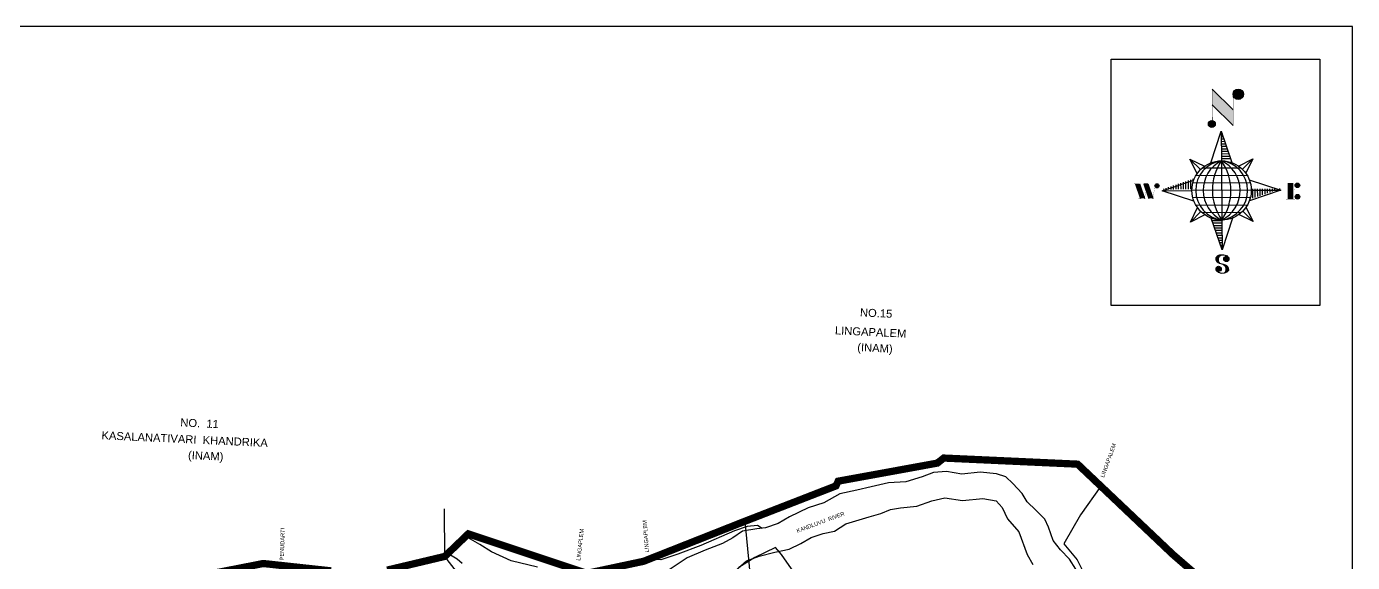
# Model space of a CAD drawing. Header units: inches. Extents: x 331863 to 341720, y 1578080 to 1585042.
# Drawn here: x 339070 to 341720, y 1583970 to 1585042 of the extents above; entities that cross this region are included whole.
import ezdxf

# ---------------------------------------------------------------- set-up
doc = ezdxf.new("R2010")
doc.units = ezdxf.units.IN
doc.header["$MEASUREMENT"] = 0
for name, pattern in [('ACAD_ISO02W100', [15, 12, -3]), ('ACAD_ISO03W100', [30, 12, -18]), ('ACAD_ISO07W100', [3, 0, -3]), ('BORDER', [1.75, 0.5, -0.25, 0.5, -0.25, 0, -0.25])]:
    doc.linetypes.add(name, pattern=pattern)
for name, color, linetype in [('AQUADUCT', 1, 'Continuous'), ('bord', 1, 'Continuous'), ('C LINE COO', 6, 'Continuous'), ('CARTTRACK', 30, 'ACAD_ISO02W100'), ('NALA', 4, 'Continuous'), ('SURVEY_BND', 7, 'Continuous'), ('TEXT', 7, 'Continuous'), ('VILLAGE BOUNDARY', 6, 'Continuous')]:
    doc.layers.add(name, color=color, linetype=linetype)
doc.layers.add('FOOTPATH', color=150, linetype='ACAD_ISO07W100', lineweight=30)
doc.layers.add('VILL_BOUNDARY', color=6, linetype='BORDER', lineweight=30)
doc.styles.get("Standard").update_dxf_attribs({"font": 'arial.ttf'})
pattern_1 = [(267.297113149, (-8720374.938, 50637915.138), (10.5367255337, -0.497431438), [])]
pattern_2 = [(357.297113149, (-8720374.938, 50637915.138), (0.497431438, 10.5367255337), [])]

# ---------------------------------------------------------------- blocks, each defined once
blk = doc.blocks.new('*X17')
at = {"color": 0, "linetype": 'Continuous'}
for p, q in [((6321.77, 240.83), (6322.36, 241.41)), ((6322.08, 241.31), (6322.37, 241.61)), ((6321.56, 239.21), (6322.58, 240.23)), ((6321.57, 239.39), (6322.52, 240.35)), ((6321.58, 239.58), (6322.47, 240.46)), ((6321.59, 239.95), (6322.35, 240.7)), ((6321.59, 239.76), (6322.41, 240.58)), ((6321.6, 240.13), (6322.29, 240.82)), ((6321.61, 240.32), (6322.32, 241.03)), ((6321.62, 240.5), (6322.34, 241.22)), ((6321.67, 239.14), (6322.64, 240.11)), ((6321.76, 239.05), (6322.69, 239.99)), ((6321.84, 238.96), (6322.78, 239.9)), ((6321.93, 238.86), (6322.87, 239.81)), ((6322.01, 238.77), (6322.96, 239.72)), ((6322.1, 238.68), (6323.05, 239.64)), ((6322.18, 238.59), (6323.14, 239.55)), ((6322.27, 238.5), (6323.23, 239.46)), ((6322.41, 238.46), (6323.32, 239.37)), ((6322.54, 238.41), (6323.44, 239.31)), ((6322.67, 238.37), (6323.56, 239.26)), ((6322.8, 238.32), (6323.68, 239.2)), ((6322.93, 238.28), (6323.8, 239.15)), ((6323.06, 238.23), (6323.92, 239.09)), ((6323.19, 238.18), (6324.04, 239.03)), ((6323.33, 238.15), (6324.16, 238.98)), ((6323.5, 238.14), (6324.28, 238.92)), ((6323.67, 238.13), (6324.39, 238.85)), ((6323.83, 238.12), (6324.56, 238.84)), ((6324.1, 238.21), (6324.73, 238.84)), ((6324.34, 238.27), (6324.9, 238.83)), ((6324.59, 238.34), (6325.07, 238.82)), ((6324.83, 238.41), (6325.24, 238.81)), ((6325.08, 238.48), (6325.41, 238.81)), ((6325.4, 238.63), (6325.57, 238.8))]:
    blk.add_line(p, q, dxfattribs=at)
blk = doc.blocks.new('*X16')
at = {"color": 0, "linetype": 'Continuous'}
for p, q in [((6324.43, 240.3), (6324.53, 240.41)), ((6324.56, 240.26), (6324.76, 240.46)), ((6324.7, 240.22), (6325, 240.52)), ((6324.83, 240.18), (6325.23, 240.57)), ((6324.97, 240.14), (6325.45, 240.62)), ((6325.1, 240.1), (6325.63, 240.62)), ((6325.23, 240.05), (6325.8, 240.62)), ((6325.34, 239.97), (6325.98, 240.62)), ((6325.44, 239.9), (6326.1, 240.56)), ((6325.54, 239.83), (6326.22, 240.51)), ((6325.65, 239.75), (6326.35, 240.46)), ((6325.75, 239.68), (6326.47, 240.4)), ((6325.85, 239.61), (6326.59, 240.35)), ((6325.95, 239.53), (6326.72, 240.3)), ((6326.04, 239.44), (6326.84, 240.24)), ((6326.12, 239.35), (6326.96, 240.19)), ((6326.21, 239.25), (6327.06, 240.1)), ((6326.29, 239.16), (6327.14, 240.01)), ((6326.38, 239.07), (6327.22, 239.91)), ((6326.46, 238.98), (6327.3, 239.81)), ((6326.55, 238.89), (6327.38, 239.72)), ((6326.63, 238.8), (6327.46, 239.62)), ((6326.72, 238.7), (6327.54, 239.52)), ((6326.79, 238.6), (6327.62, 239.43)), ((6326.79, 236.48), (6327.35, 237.04)), ((6326.84, 238.47), (6327.7, 239.33)), ((6326.88, 238.34), (6327.78, 239.23)), ((6326.92, 236.78), (6327.58, 237.45)), ((6326.93, 238.21), (6327.85, 239.13)), ((6326.98, 238.08), (6327.85, 238.95)), ((6327, 237.93), (6327.84, 238.77)), ((6327.01, 237.76), (6327.84, 238.59)), ((6327.02, 237.6), (6327.84, 238.41)), ((6327.03, 237.43), (6327.83, 238.23)), ((6327.04, 237.26), (6327.83, 238.05)), ((6327.05, 237.09), (6327.81, 237.85))]:
    blk.add_line(p, q, dxfattribs=at)
blk = doc.blocks.new('H')
at = {"layer": 'bord', "extrusion": (0.000427885, 0.004792, 0.999988)}
h = blk.add_hatch(dxfattribs=at)
h.set_pattern_fill('LINE', color=8, scale=84.387686, angle=-2.7029, style=0)
h.set_pattern_definition(pattern_2)
h.paths.add_polyline_path([(-492.5, 785.6, -0.090992), (-448, 775.2), (-486.5, 912)])
h = blk.add_hatch(dxfattribs=at)
h.set_pattern_fill('LINE', color=8, scale=84.387686, angle=-92.7029, style=0)
h.set_pattern_definition(pattern_1)
h.paths.add_polyline_path([(-624.9, 665.1, -0.090992), (-614.5, 709.6), (-751.3, 671.1)])
h = blk.add_hatch(dxfattribs=at)
h.set_pattern_fill('LINE', color=8, scale=84.387686, angle=-92.7029, style=0)
h.set_pattern_definition(pattern_1)
h.paths.add_polyline_path([(-245.6, 647.2), (-372, 653.2, -0.090992), (-382.4, 608.7)])
h = blk.add_hatch(dxfattribs=at)
h.set_pattern_fill('LINE', color=8, scale=84.387686, angle=-2.7029, style=0)
h.set_pattern_definition(pattern_2)
h.paths.add_polyline_path([(-504.4, 532.7, -0.090992), (-548.9, 543.1), (-510.4, 406.3)])
for p, q in [((-516.2, 1087.1, -1217.1), (-431.5, 994, -1216.7)), ((-519.4, 1020.4, -1216.8), (-434.7, 927.3, -1216.4)), ((-538.3, 773.7, -1215.6), (-487, 906.2, -1216.3)), ((-487, 906.2, -1216.3), (-493, 779.8, -1215.7)), ((-487, 906.2, -1216.3), (-448.5, 769.4, -1215.7)), ((-626.7, 793.8, -1215.7), (-566.8, 760.2, -1215.6)), ((-626.7, 793.8, -1215.7), (-584.1, 747, -1215.5)), ((-598.9, 731, -1215.4), (-626.7, 793.8, -1215.7)), ((-421.3, 753.3, -1215.6), (-358.5, 781.1, -1215.7)), ((-358.5, 781.1, -1215.7), (-405.3, 738.5, -1215.5)), ((-358.5, 781.1, -1215.7), (-392.1, 721.2, -1215.4)), ((-864.7, 700.9, -1215.1), (-846.9, 637.7, -1214.9)), ((-846.9, 700.1, -1215.1), (-829.1, 636.9, -1214.9)), ((-829.1, 699.2, -1215.2), (-811.3, 636, -1214.9)), ((-829.1, 699.2, -1215.2), (-811.3, 698.4, -1215.2)), ((-811.3, 698.4, -1215.2), (-793.5, 635.2, -1214.9)), ((-751.8, 665.3, -1215), (-615, 703.8, -1215.3)), ((-378.6, 692.6, -1215.3), (-246.1, 641.4, -1215.1)), ((-751.8, 665.3, -1215), (-625.4, 659.3, -1215)), ((-619.3, 614, -1214.8), (-751.8, 665.3, -1215)), ((-246.1, 641.4, -1215.1), (-382.9, 602.9, -1214.9)), ((-372.5, 647.4, -1215.1), (-246.1, 641.4, -1215.1)), ((-213.5, 669.3, -1215.3), (-216.7, 600.8, -1214.9)), ((-197.2, 599.9, -1214.9), (-193.9, 668.4, -1215.3)), ((-639.4, 525.6, -1214.4), (-605.8, 585.5, -1214.7)), ((-639.4, 525.6, -1214.4), (-592.6, 568.1, -1214.6)), ((-399, 575.7, -1214.7), (-371.2, 512.9, -1214.5)), ((-576.6, 553.3, -1214.6), (-639.4, 525.6, -1214.4)), ((-510.9, 400.5, -1213.9), (-549.4, 537.2, -1214.5)), ((-459.6, 533, -1214.5), (-510.9, 400.5, -1213.9)), ((-504.9, 526.9, -1214.5), (-510.9, 400.5, -1213.9)), ((-371.2, 512.9, -1214.5), (-431.1, 546.5, -1214.6)), ((-371.2, 512.9, -1214.5), (-413.8, 559.7, -1214.7))]:
    blk.add_line(p, q, dxfattribs=at)
at = {"layer": 'bord', "color": 8, "linetype": 'ByBlock', "extrusion": (0.000427885, 0.004792, 0.999988)}
for p, q in [((-410.8, 744.2, -1215.5), (-578.1, 752.1, -1215.5)), ((-493, 779.8, -1215.7), (-504.9, 526.9, -1214.5)), ((-375, 679.2, -1215.3), (-619.9, 690.7, -1215.2)), ((-386.5, 711.4, -1215.4), (-605.5, 721.7, -1215.4)), ((-372.5, 647.4, -1215.1), (-625.4, 659.3, -1215)), ((-378, 615.9, -1214.9), (-622.9, 627.5, -1214.9)), ((-392.4, 584.9, -1214.8), (-611.4, 595.3, -1214.7)), ((-419.8, 554.6, -1214.6), (-587.1, 562.5, -1214.6))]:
    blk.add_line(p, q, dxfattribs=at)
at = {"layer": 'bord', "extrusion": (0.000427885, 0.004792, 0.999988), "elevation": -1212.1}
for points, const_width in [([(-522, 959.6), (-515.7, 1092.9)], 1.61), ([(-434.2, 933.1), (-427.9, 1066.5)], 1.61), ([(-870.1, 707), (-846.4, 705.9)], 0.642), ([(-793, 641), (-781.6, 693.9)], 0.642), ([(-828.6, 642.7), (-855.2, 643.9)], 0.642), ([(-828.6, 642.7), (-821, 678)], 0.642), ([(-810.8, 641.8), (-784.1, 640.6)], 0.642), ([(-222.7, 675.6), (-173.8, 673.3)], 0.706), ([(-194.8, 644.8), (-185, 644.4)], 0.706), ([(-177.1, 604.8), (-226, 607.1)], 0.706)]:
    blk.add_lwpolyline(points, dxfattribs=dict(at, const_width=const_width))
for points, const_width in [([(-413.7, 1073.1, 1), (-397.6, 1057.7, 1)], 22.3), ([(-530.3, 949.5, 1), (-519.6, 939.3, 1)], 14.8), ([(-775.9, 696.6, 1), (-769.5, 690.4, 1)], 8.9), ([(-177.8, 666.9, 1), (-170.8, 660.1, 1)], 9.79), ([(-180.1, 618, 1), (-173.1, 611.2, 1)], 9.79), ([(-489.8, 361.7, 1), (-498.1, 369.1, 1)], 11.1), ([(-525.2, 321.6, 1), (-533.4, 328.9, 1)], 11.1)]:
    blk.add_lwpolyline(points, format="xyb", close=True, dxfattribs=dict(at, const_width=const_width))
for points in [[(-537, 317.4), (-530.7, 310.5), (-519.8, 306.8), (-504.9, 306.9), (-493.9, 310), (-486.3, 317.7), (-486.5, 325.8), (-490.6, 333.3), (-493.5, 336.2), (-502.8, 340.9), (-522.5, 347.3), (-530.4, 351.6), (-533.7, 354.6), (-537.4, 362.6), (-537, 373.4), (-530, 380.7), (-520, 384.1), (-503.5, 384.2), (-492.5, 379.9), (-487.1, 373.3)], [(-522.5, 347.6), (-526.2, 353.8), (-527.8, 360.6), (-527.9, 370.6), (-525.9, 375.5), (-521.3, 381.2), (-514.5, 384.4)], [(-504.9, 306.9), (-499, 312.4), (-497, 319.4), (-497.5, 326.5), (-501.2, 335.4), (-509.2, 343.2)]]:
    blk.add_lwpolyline(points, dxfattribs=at)
at = {"layer": 'bord', "extrusion": (0.000427885, 0.004792, 0.999988)}
for centre, radius in [((-405.6, 1065.4, -1212.1), 22.3), ((-525, 944.4, -1212.1), 14.8), ((-498.4, 659.1, -1212.1), 126.6), ((-772.7, 693.5, -1212.1), 8.9), ((-174.3, 663.5, -1212.1), 9.79), ((-176.6, 614.6, -1212.1), 9.79), ((-494, 365.4, -1212.1), 11.1), ((-529.3, 325.2, -1212.1), 11.1)]:
    blk.add_circle(centre, radius, dxfattribs=at)
at = {"layer": 'bord', "color": 8, "linetype": 'ByBlock', "extrusion": (0.000427885, 0.004792, 0.999988)}
for centre, radius, start, end in [((-481.5, 658.3, -1212.1), 127.7, 94.9254, 259.6691), ((-436.8, 656.2, -1212.1), 140.8, 113.2864, 241.308), ((-315.9, 650.5, -1212.1), 222.3, 142.5892, 212.0053), ((-560.1, 662.1, -1212.1), 140.8, 293.2864, 61.308), ((-681, 667.8, -1212.1), 222.3, 322.5892, 32.0053), ((-515.4, 659.9, -1212.1), 127.7, 274.9254, 79.6691)]:
    blk.add_arc(centre, radius, start, end, dxfattribs=at)
at = {"layer": 'bord', "extrusion": (0.000427885, 0.004792, 0.999988)}
for points in [[(-515.7, 1092.9, -1212.1), (-431, 999.8, -1212.1), (-518.9, 1026.2, -1212.1), (-434.2, 933.1, -1212.1)], [(-864.1, 706.7, -1212.1), (-846.4, 705.9, -1212.1), (-846.3, 643.5, -1212.1), (-828.6, 642.7, -1212.1)], [(-828.6, 705, -1212.1), (-810.8, 704.2, -1212.1), (-810.8, 641.8, -1212.1), (-793, 641, -1212.1)], [(-193.4, 674.2, -1212.1), (-196.6, 605.7, -1212.1), (-213, 675.1, -1212.1), (-216.2, 606.7, -1212.1)]]:
    blk.add_solid(points, dxfattribs=at)
at = {"layer": 'bord', "extrusion": (0.000427885, 0.004792, 0.999988), "xscale": 7.977342409717546, "yscale": 7.977342408231451, "zscale": 7.977342408476333, "rotation": 138.0840426661453}
for name, p in [('*X16', (38300.5, -31929.4, -1212.1)), ('*X17', (38314.4, -31950.9, -1212.1))]:
    blk.add_blockref(name, p, dxfattribs=at)

msp = doc.modelspace()

# ---------------------------------------------------------------- linework, layer by layer
at = {"layer": 'C LINE COO', "color": 0}
msp.add_lwpolyline([(331863.1, 1578079.6), (341720, 1578079.6), (341720, 1585041.6), (331863.1, 1585041.6), (331863.1, 1578079.6)], dxfattribs=at)
at = {"layer": 'CARTTRACK', "linetype": 'ByBlock'}
for points in [[(340540.3, 1584038.4), (340531.1, 1584044.3), (340510.6, 1584042), (340485.4, 1584033.7), (340418.1, 1584004.1), (340371.6, 1583987.1), (340338.2, 1583975.3), (340313.6, 1583976.5)], [(340567.2, 1584000), (340525.8, 1583979.8), (340494, 1583960.2), (340480.2, 1583946.5), (340458.5, 1583937.1), (340422.5, 1583920.8), (340361.7, 1583884.7), (340320.9, 1583867.3), (340280.1, 1583842.3), (340251.8, 1583822), (340236.7, 1583809.3), (340233.8, 1583797.5), (340244.9, 1583755.8), (340271.9, 1583749), (340282.6, 1583736.2), (340291.5, 1583708.7), (340290.8, 1583692.4), (340297, 1583684.7)], [(340893, 1583514), (340865.3, 1583554.9), (340847.9, 1583581.6), (340812.8, 1583642.2), (340788.5, 1583687.2), (340759, 1583739.5), (340715, 1583802.5), (340670.4, 1583863.4), (340622.6, 1583923.9), (340579.2, 1583986.4), (340567.2, 1584000)]]:
    msp.add_lwpolyline(points, dxfattribs=at)
at = {"layer": 'FOOTPATH', "linetype": 'ByBlock'}
msp.add_lwpolyline([(341217.1, 1584122.8), (341176.3, 1584065.3), (341143.3, 1584007.6), (341170, 1583975.5), (341188.4, 1583937.8), (341202.9, 1583905.1), (341229.7, 1583867.1), (341241.3, 1583862.2), (341255.4, 1583861.5), (341313.4, 1583862.2), (341383, 1583859), (341425.2, 1583857), (341436.2, 1583854.6), (341438.2, 1583854.1)], dxfattribs=at)
at = {"layer": 'NALA', "linetype": 'ByBlock'}
for points in [[(341167.5, 1583956.8), (341154.3, 1583977.1), (341136.8, 1583995.5), (341122.1, 1584013.9), (341112.7, 1584040.9), (341105.3, 1584057), (341087.2, 1584074.6), (341069.9, 1584091.7), (341060.2, 1584108.2), (341041.5, 1584128), (341027.5, 1584141.3), (341008.7, 1584147.6), (340975.8, 1584150.8), (340939.2, 1584146.8), (340909, 1584151.8), (340882.5, 1584150.2), (340860.3, 1584141.1), (340827.4, 1584131.3), (340793.2, 1584129.1), (340758.2, 1584121.4), (340729.8, 1584114.6), (340695.9, 1584107.4), (340663.8, 1584089.5), (340632.1, 1584079.7), (340595.2, 1584061.2), (340572.4, 1584048.2), (340547.4, 1584039.3), (340530, 1584037.1), (340501.4, 1584032.6), (340481.7, 1584019.4), (340461.5, 1584008.3), (340426.7, 1583994.7), (340390.8, 1583979.7), (340354.6, 1583955.7)], [(340492.2, 1583958.6), (340509.3, 1583973.6), (340534.3, 1583983), (340565.9, 1583990.8), (340594.7, 1583996.8), (340617.9, 1584008.3), (340638.4, 1584020.3), (340662.1, 1584027.8), (340685.1, 1584032.5), (340707.3, 1584047.6), (340754.2, 1584061.6), (340777.3, 1584068.2), (340797.2, 1584076.2), (340816.7, 1584079.7), (340849.8, 1584082.6), (340879.7, 1584093.5), (340905.2, 1584099.2), (340940.8, 1584094), (340981.7, 1584098.3), (341008.3, 1584093.4), (341019.9, 1584080.3), (341030.5, 1584057.3), (341053, 1584031.3), (341069.7, 1583986), (341081.4, 1583966.4)], [(340091.6, 1583960.6), (340038.8, 1583973.6), (339999.7, 1583991.6), (339976.4, 1584006.4), (339948.1, 1584022.4)], [(339940.8, 1583968.4), (339931.3, 1583976.6), (339917.6, 1583984.7), (339911.8, 1583987.5)]]:
    msp.add_lwpolyline(points, dxfattribs=at)
at = {"layer": 'SURVEY_BND', "linetype": 'ByBlock'}
for points in [[(340536.3, 1583741.4), (340506.2, 1584052.7)], [(339804.2, 1583825.6), (339912.5, 1583856.3), (339973.4, 1583895.8), (339906.3, 1583982.3)]]:
    msp.add_lwpolyline(points, dxfattribs=at)
at = {"layer": 'VILL_BOUNDARY', "color": 6, "linetype": 'ACAD_ISO03W100', "lineweight": -2, "ltscale": 3, "const_width": 14.5}
for points in [[(341469.8, 1583892), (341360.9, 1583986.4), (341170.8, 1584166.7), (340903.3, 1584178.9), (340890.5, 1584168.8), (340692.4, 1584132.7), (340687.8, 1584123.2), (340502.5, 1584051.2), (340303.5, 1583972.5), (340190, 1583948.4), (339953.2, 1584027.4), (339906.3, 1583982.3), (339791.1, 1583954.9)], [(339679.2, 1583953.4), (339543.6, 1583968.1), (339078.8, 1583877.2)]]:
    msp.add_lwpolyline(points, dxfattribs=at)
at = {"layer": 'VILL_BOUNDARY', "linetype": 'ByBlock'}
msp.add_lwpolyline([(339906.3, 1583982.3), (339905.9, 1584077.7)], dxfattribs=at)
at = {"layer": 'VILLAGE BOUNDARY', "color": 0, "elevation": -0.5}
msp.add_lwpolyline([(341238.1, 1584976.6), (341654.9, 1584976.6), (341654.9, 1584483.8), (341238.1, 1584483.8)], close=True, dxfattribs=at)

# ---------------------------------------------------------------- block references
at = {"layer": 'AQUADUCT', "color": 1, "xscale": 0.4681205179270618, "yscale": 0.4681205181404948, "zscale": 0.4681205179114548, "rotation": 3.078330601651119}
msp.add_blockref('H', (341708.2, 1584421.1, 568.1), dxfattribs=at)

# ---------------------------------------------------------------- texts
at = {"layer": 'TEXT', "linetype": 'ByBlock'}
for s, height, rotation, p in [('NO.15', 15.99, 357.3215, (340735.6, 1584462.2)), ('LINGAPALEM', 15.99, 357.3215, (340685.6, 1584426.3)), ('(INAM)', 15.99, 357.3215, (340730.2, 1584392.7)), ('KASALANATIVARI  KHANDRIKA', 15.991, 357.3215, (339220, 1584216.6)), ('NO.  11', 15.99, 357.3215, (339377.5, 1584242.2)), ('LINGAPALEM', 8, 70.2696, (341223.8, 1584139.2)), ('(INAM)', 15.99, 357.3215, (339392.9, 1584177.1)), ('LINGAPLEM', 8, 94.1119, (340314.2, 1583991.1)), ('KANDLUVU  RIVER', 7.995, 20.401, (340611, 1584029.3)), ('PENUDARTI', 8, 88.0149, (339584.4, 1583974.5)), ('LINGAPLEM', 8, 83.7393, (340177.1, 1583973.4))]:
    msp.add_text(s, height=height, rotation=rotation, dxfattribs=at).set_placement(p)

doc.saveas('drawing.dxf')
